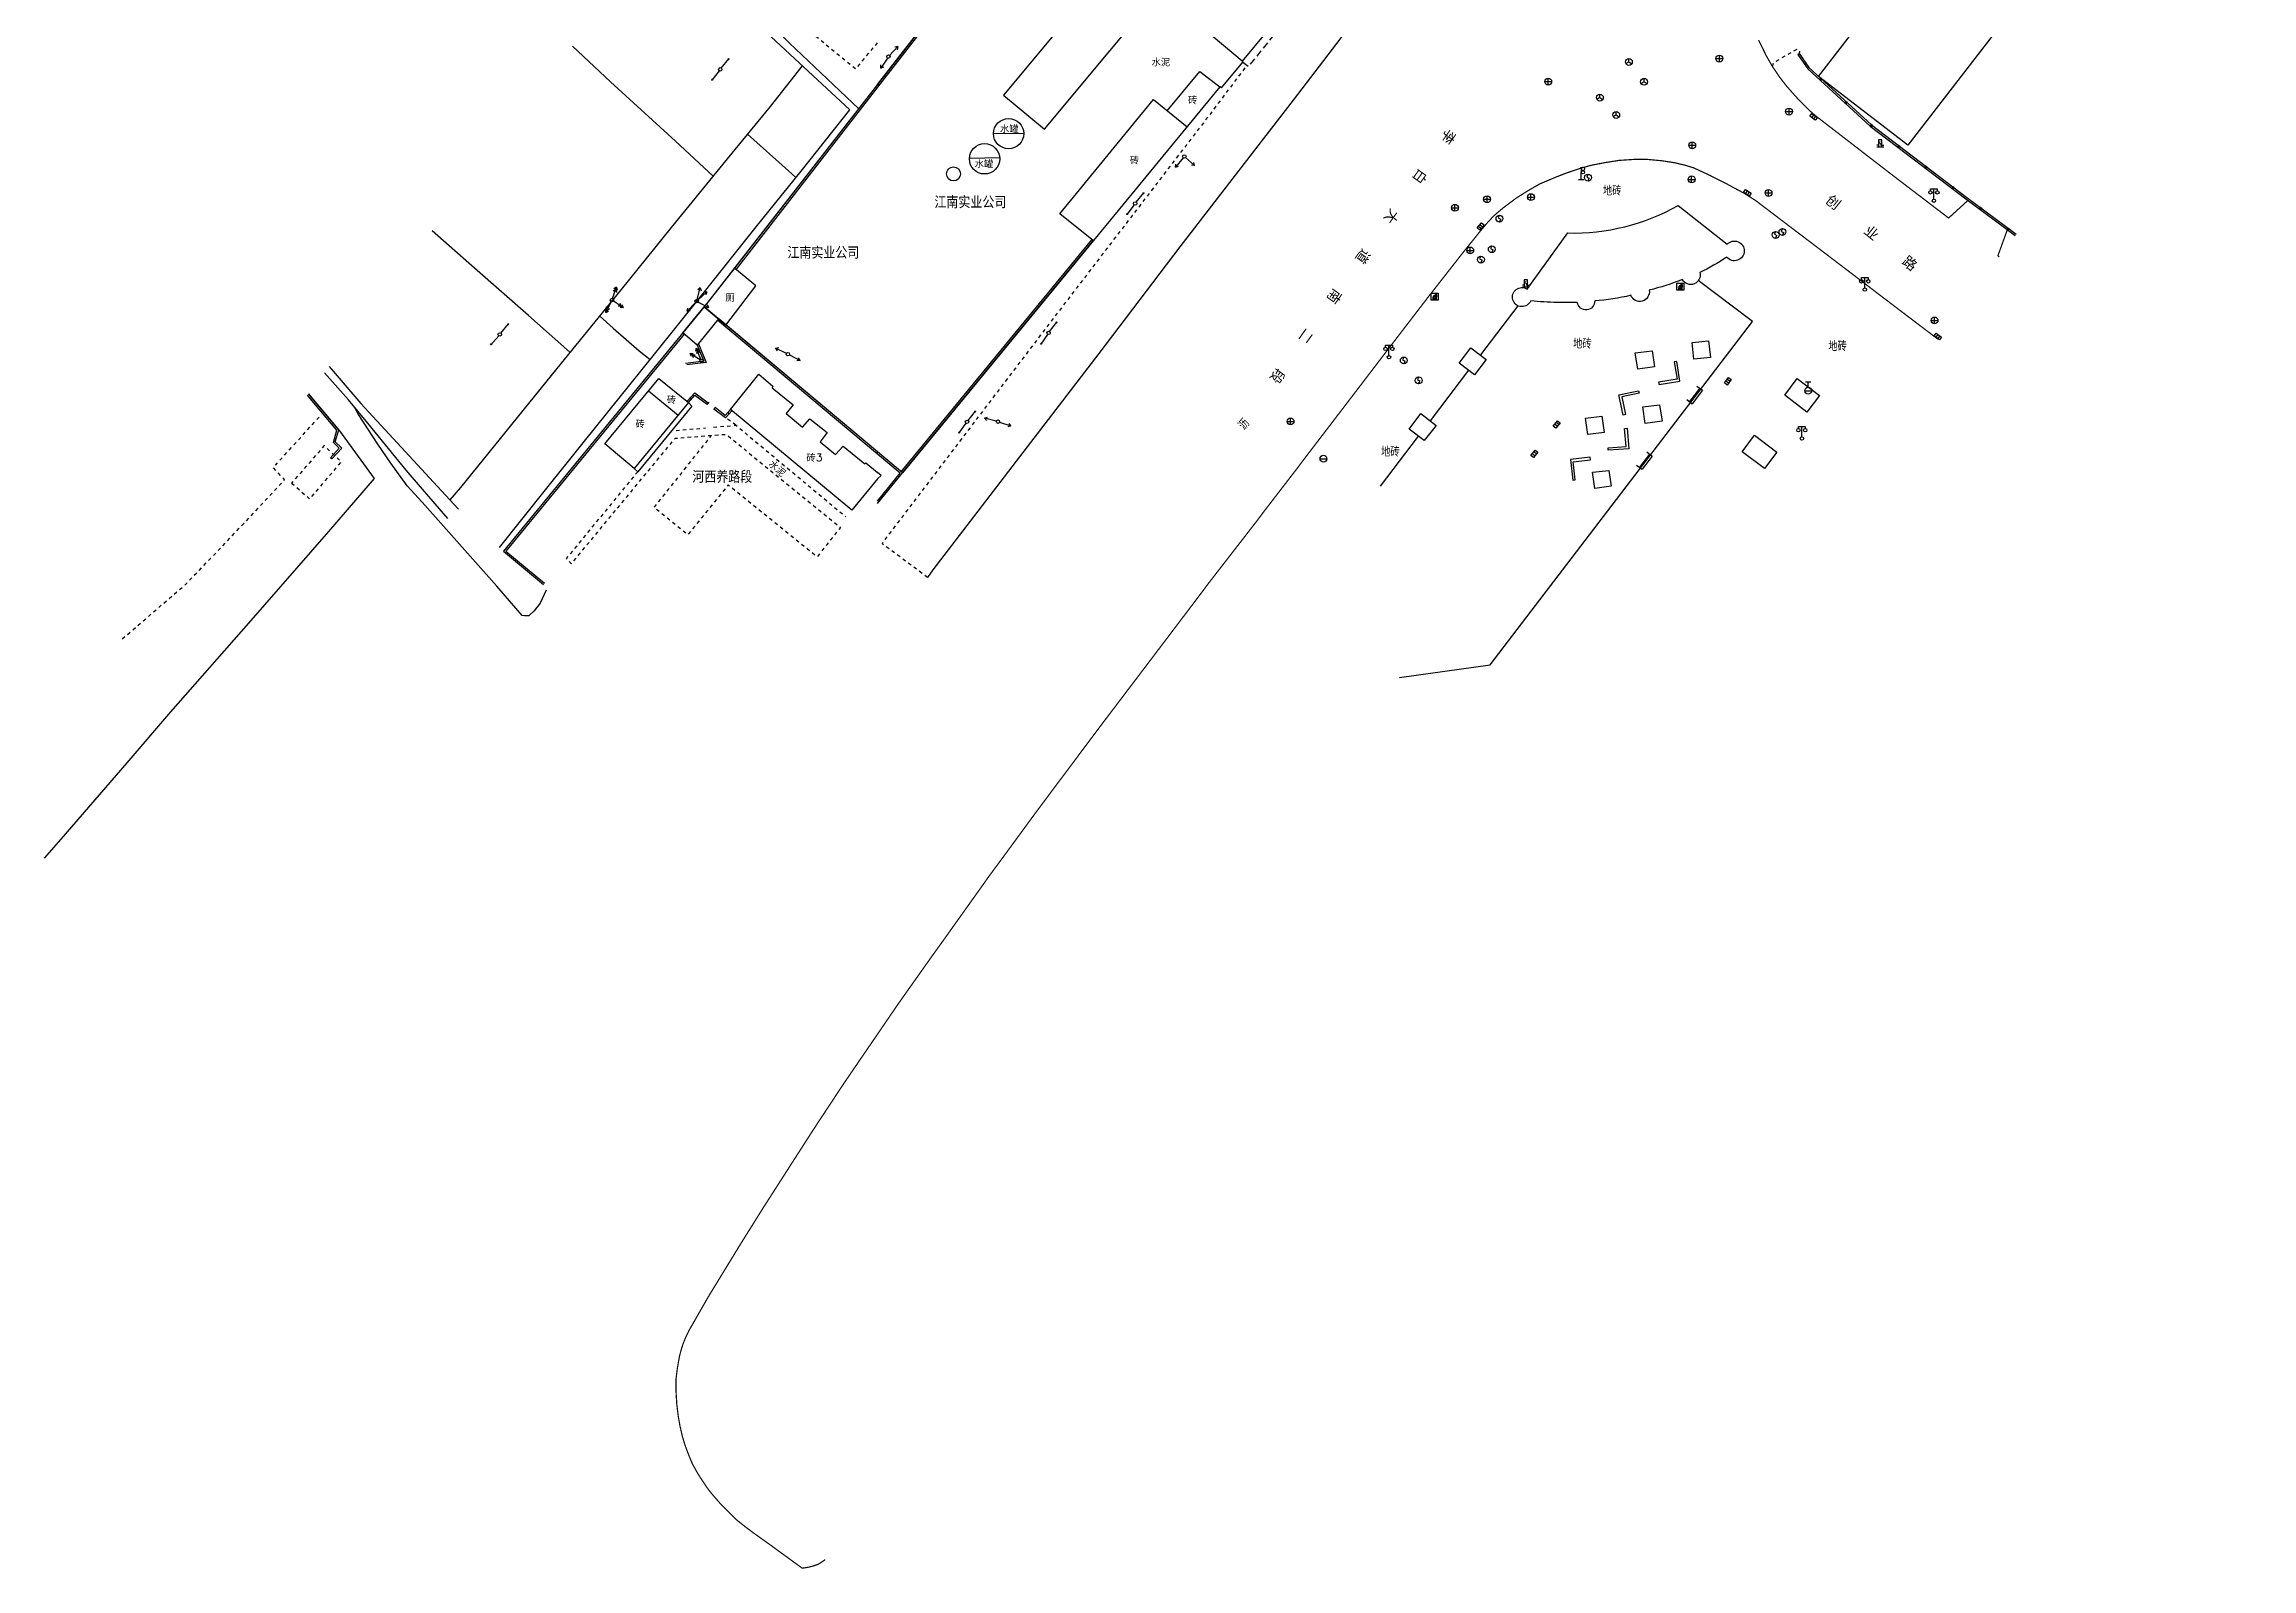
# Model space of a CAD drawing. Extents: x 5235 to 6165, y 11896 to 12757.
# Drawn here: x 5378.5 to 5700.4, y 11896.4 to 12118.7 of the extents above; entities that cross this region are included whole.
import ezdxf
from ezdxf.enums import TextEntityAlignment as Align

# ---------------------------------------------------------------- set-up
doc = ezdxf.new("R2010")
doc.units = 0
doc.header["$LTSCALE"] = 0.5
doc.linetypes.add('X5', pattern=[3, 2, -1])
doc.linetypes.add('X6', pattern=[2, 1, -1])
doc.layers.get('0').update_dxf_attribs({"linetype": 'CONTINUOUS'})
for name, color, linetype in [('COMPONENT', 4, 'CONTINUOUS'), ('DLDW', 11, 'CONTINUOUS'), ('DLSS', 4, 'CONTINUOUS'), ('DMTZ', 3, 'CONTINUOUS'), ('GXYZ', 2, 'CONTINUOUS'), ('JMD', 6, 'CONTINUOUS'), ('SXSS', 5, 'CONTINUOUS'), ('ZJ', 7, 'CONTINUOUS')]:
    doc.layers.add(name, color=color, linetype=linetype)
doc.styles.add('HZ', font='rs.shx', dxfattribs={"width": 0.8, "bigfont": 'hztxt.shx'})
doc.styles.add('竖等线体', font='simhei.ttf', dxfattribs={"width": 0.8})
doc.styles.add('等线体', font='simhei.ttf')
doc.linetypes.add('10422', pattern='A,2,[150,AAA.SHX,S=1,R=0,X=0,Y=1],2,[177,AAA.SHX,S=1,R=0,X=0,Y=0.8],1e-09', length=4)
doc.linetypes.add('G677', pattern='A,10,[241,XYH_TOWN.SHX,S=0.5,R=0,X=0,Y=-0.5],0', length=10)

# ---------------------------------------------------------------- blocks, each defined once
blk = doc.blocks.new('gc041')
for p, q in [((-1, 0.5), (1, 0.5)), ((-1, -0.5), (-1, 0.5)), ((-0.33, 0.5), (-0.33, -0.5)), ((0.33, 0.5), (0.33, -0.5)), ((1, 0.5), (1, -0.5)), ((1, -0.5), (-1, -0.5))]:
    blk.add_line(p, q)
blk = doc.blocks.new('gc043')
for p, q in [((-1, 0), (1, 0)), ((0, -1), (0, 1))]:
    blk.add_line(p, q)
blk.add_circle((0, 0), 1)
blk = doc.blocks.new('gc050')
for p, q in [((0, 1), (-0.38, 0.18)), ((-0.38, 0.18), (0.38, -0.18)), ((0, -1), (0.38, -0.18))]:
    blk.add_line(p, q)
blk.add_circle((0, 0), 1)
blk = doc.blocks.new('A$C28A84825')
at = {"linetype": 'Continuous', "const_width": 0.2, "flags": 128}
blk.add_lwpolyline([(0.33, 1.43), (0.13, 0.73), (0.53, 0.73), (0.33, 0.03)], dxfattribs=at)
blk = doc.blocks.new('gc314')
for p, q in [((-0.5, 0.5), (-1, 0.5)), ((-1, 0), (1, 0)), ((0.5, 0), (0.5, 0.5)), ((0.5, 0.5), (1, 0.5))]:
    blk.add_line(p, q)
blk.add_lwpolyline([(-0.5, 0), (0.5, 0), (0.5, 2), (-0.5, 2)], close=True)
blk.add_blockref('A$C28A84825', (-0.33, 0.27))
blk = doc.blocks.new('gc048')
for q in [(-0.87, -0.5), (0, 1), (0.87, -0.5)]:
    blk.add_line((0, 0), q)
blk.add_circle((0, 0), 1)
blk = doc.blocks.new('gc299')
for points in [[(-0.8, 0), (0, 0), (0.8, 0)], [(0, 3.1), (0, 3.6)], [(0, 3.1), (0, 2.1)], [(0, 1.6), (0, 2.1)], [(0, 0), (0, 1.6)]]:
    blk.add_lwpolyline(points)
for centre in [(0.5, 3.1), (0.5, 2.1)]:
    blk.add_circle(centre, 0.5)
blk = doc.blocks.new('gcbj0305')
for points in [[(-1.01, 1.01), (1.01, 1.01), (1.01, -1.01), (-1.01, -1.01)], [(-0.47, 0.01), (-0.39, -0.06), (-0.31, 0.01), (-0.39, 0.09)], [(0.13, 0.3), (0.13, -0.79), (0.15, -0.85), (0.24, -0.85), (0.28, -0.8), (0.28, -0.15), (0.33, -0.15), (0.33, -0.8), (0.36, -0.85), (0.44, -0.85), (0.49, -0.8), (0.49, 0.3), (0.52, 0.3), (0.52, -0.11), (0.55, -0.14), (0.6, -0.14), (0.64, -0.09), (0.64, 0.43), (0.53, 0.54), (0.14, 0.54), (0.03, 0.45), (-0.06, 0.26), (-0.33, 0.26), (-0.36, 0.24), (-0.36, 0.18), (-0.34, 0.15), (-0.01, 0.14), (0.11, 0.31)], [(-0.4, -0.13), (-0.31, -0.2), (-0.25, -0.13), (-0.33, -0.06)], [(-0.4, -0.25), (-0.3, -0.25), (-0.3, -0.35), (-0.4, -0.35)]]:
    blk.add_lwpolyline(points, close=True)
blk.add_lwpolyline([(-0.6, -0.18), (-0.47, -0.82), (-0.21, -0.82), (-0.09, -0.16)])
blk.add_circle((0.3, 0.72), 0.128)
blk = doc.blocks.new('GC097')
for p, q in [((-1, 2.92), (-1, 3.52)), ((-1, 3.52), (1, 3.52)), ((0, 0.52), (0, 3.52)), ((1, 3.52), (1, 2.92))]:
    blk.add_line(p, q)
for centre in [(-1, 2.42), (0.01, 0), (1, 2.42)]:
    blk.add_circle(centre, 0.5)
blk = doc.blocks.new('GC042')
blk.add_line((-1, 0), (1, 0))
blk.add_circle((0, 0), 1)
blk = doc.blocks.new('GC133')
for p, q in [((-0.81, 2.59), (0.79, 2.59)), ((-0.01, 0.99), (-0.01, 2.59)), ((-1.01, -0.01), (0.99, -0.01))]:
    blk.add_line(p, q)
blk.add_circle((-0.01, -0.01), 1)
blk = doc.blocks.new('gc002')
at = {"linetype": 'Continuous'}
blk.add_hatch(color=256, dxfattribs=at).paths.add_polyline_path([(0.5, 0.5), (-0.5, 0.5), (-0.5, -0.5), (0.5, -0.5)])
blk.add_lwpolyline([(-0.5, -0.5), (0.5, -0.5), (0.5, 0.5), (-0.5, 0.5), (-0.5, -0.5)])
blk = doc.blocks.new('G603')
for p, q in [((0.5, 0), (4, 0)), ((4, 0), (3.24, -0.5)), ((4, 0), (3.27, 0.5))]:
    blk.add_line(p, q)
blk.add_circle((0, 0), 0.5)
blk = doc.blocks.new('G601')
for p, q in [((0.5, 0), (4, 0)), ((3.28, -0.02), (2.55, 0.48)), ((4, 0), (3.24, -0.5)), ((4, 0), (3.27, 0.5)), ((3.28, -0.02), (2.51, -0.51))]:
    blk.add_line(p, q)
blk.add_circle((0, 0), 0.5)
blk = doc.blocks.new('G611')
h = blk.add_hatch(color=256)
edge = h.paths.add_edge_path()
edge.add_arc((3.85, 0), 0.15, 0, 360)
blk.add_line((0.5, 0), (4, 0))
for centre, radius in [((0, 0), 0.5), ((3.85, 0), 0.15)]:
    blk.add_circle(centre, radius)

msp = doc.modelspace()

# ---------------------------------------------------------------- linework, layer by layer
at = {"flags": 128}
for points in [[(5476.04, 12099.41), (5470.53, 12104.5), (5461.08, 12113.15), (5455.53, 12118.35)], [(5489.03, 12115.51), (5484.36, 12109.58), (5478.09, 12101.93), (5469.93, 12091.93), (5462.62, 12082.89), (5453.22, 12071.39), (5439.18, 12054.05), (5437.66, 12052.23)], [(5481.05, 12105.54), (5487.01, 12100.19), (5488.11, 12099.24)], [(5516.91, 12105.61), (5521.32, 12105.69)], [(5513.4, 12102.02), (5517.81, 12102.11)], [(5455.14, 12073.74), (5449.13, 12079.08), (5441.25, 12086), (5435.07, 12091.43)], [(5459.48, 12079.04), (5461.48, 12077.25), (5465.24, 12073.97), (5466.86, 12072.68)]]:
    msp.add_lwpolyline(points, dxfattribs=at)
for centre, radius in [((5519.12, 12105.61), 2.21), ((5515.61, 12101.94), 2.21), ((5511.08, 12099.74), 1.02)]:
    msp.add_circle(centre, radius)
at = {"layer": 'DLDW', "linetype": 'Continuous'}
for p, q in [((5618.01, 12066.85), (5618.8, 12066.25)), ((5619.5, 12068.81), (5620.3, 12068.21)), ((5610.7, 12057.29), (5611.5, 12056.69)), ((5612.17, 12059.22), (5612.97, 12058.61))]:
    msp.add_line(p, q, dxfattribs=at)
at = {"layer": 'DLDW', "linetype": 'Continuous', "flags": 128}
for points in [[(5619.9, 12068.51), (5618.4, 12066.55)], [(5620.3, 12068.21), (5618.8, 12066.25)], [(5612.57, 12058.91), (5611.1, 12056.99)], [(5612.97, 12058.61), (5611.5, 12056.69)]]:
    msp.add_lwpolyline(points, dxfattribs=at)
at = {"layer": 'DLSS', "flags": 128}
for points in [[(5567.62, 12141.64), (5573.57, 12136.74), (5576.55, 12134.3), (5576.86, 12133.68), (5577.04, 12133.28), (5577, 12132.39), (5576.6, 12131.55), (5570.1, 12122.86), (5560.62, 12110.48), (5554.29, 12102.33), (5544.1, 12089.09), (5532.29, 12073.55), (5520.71, 12058.49), (5508.06, 12042.01), (5507.3, 12040.92)], [(5550.14, 12112.28), (5553.26, 12116.02)], [(5437.34, 12049.52), (5433.35, 12054.11), (5431.25, 12056.57), (5425.7, 12063.41), (5422.85, 12066.82), (5419.35, 12070.75)], [(5417.02, 12067.68), (5417.22, 12067.45), (5421.56, 12062.3), (5426.6, 12055.32), (5419.93, 12047.6), (5408.29, 12034.25), (5396.92, 12021.33), (5390.55, 12013.91), (5380.93, 12002.77), (5378.48, 12000)], [(5451.71, 12039.05), (5450.81, 12037.15), (5449.93, 12036.05), (5449.26, 12035.44), (5449.16, 12035.34), (5448.84, 12035.31), (5448.51, 12035.31), (5448.19, 12035.37), (5444.47, 12039.67), (5433.6, 12051.89), (5431.41, 12054.28), (5429.04, 12057.56), (5427.16, 12060.37), (5424.34, 12064.65), (5423.73, 12065.75)]]:
    msp.add_lwpolyline(points, dxfattribs=at)
at = {"layer": 'DLSS', "linetype": 'X6', "flags": 128}
for points in [[(5500, 12130.17), (5495.05, 12124.1), (5490.38, 12127.73), (5486.71, 12123.33), (5496.84, 12115.07), (5500, 12118.84)], [(5630.49, 12115.41), (5630.68, 12115.91), (5630.83, 12116.05), (5633.89, 12117.84), (5634.11, 12117.91), (5634.16, 12117.93), (5634.45, 12117.61), (5634.41, 12117.3)], [(5507.3, 12040.92), (5500.67, 12045.85), (5526.12, 12079.26), (5548.19, 12108), (5553.83, 12115.48)], [(5475.4, 12066.47), (5475.13, 12066.11)], [(5476.36, 12065.75), (5476.09, 12065.4)], [(5389.88, 12031.98), (5390.98, 12032.91), (5399.08, 12039.89), (5405, 12046.02), (5412.36, 12053.89), (5413.52, 12055.18), (5411.9, 12056.94), (5418.93, 12064.68)], [(5470.63, 12062.35), (5474.94, 12062.72)], [(5476.09, 12062.82), (5479.36, 12063.1), (5495.4, 12049.76)], [(5479.36, 12063.1), (5477.83, 12064.2)], [(5465.04, 12056.34), (5454.62, 12043.69), (5455.38, 12042.93), (5470.53, 12061.22), (5477.91, 12061.79), (5494.59, 12048.22), (5491.2, 12043.92), (5478.23, 12054.4), (5472.33, 12047.13), (5467.43, 12051.12), (5475.81, 12061.62)]]:
    msp.add_lwpolyline(points, dxfattribs=at)
at = {"layer": 'DLSS', "linetype": 'Continuous', "const_width": 0.175, "flags": 128}
for points in [[(5628.47, 12119.24), (5629.64, 12116.89), (5630.49, 12115.41), (5631.54, 12113.86), (5632.55, 12112.55), (5633.94, 12110.98), (5634.9, 12109.97), (5636, 12108.9), (5636.68, 12108.3), (5648.29, 12099.34), (5656.19, 12093.31), (5659, 12095.87)], [(5492.38, 11897.76), (5491.76, 11897.34), (5491.29, 11897.05), (5490.6, 11896.82), (5489.89, 11896.64), (5489.02, 11896.51), (5484.11, 11900.09), (5481.68, 11901.82), (5480.66, 11902.59), (5479.34, 11903.65), (5478.23, 11904.75), (5477.13, 11905.87), (5475.78, 11907.42), (5475.16, 11908.24), (5474.71, 11908.9), (5473.89, 11910.15), (5473.06, 11911.61), (5472.48, 11912.98), (5471.93, 11914.45), (5471.51, 11915.87), (5471.18, 11917.33), (5470.95, 11918.65), (5470.74, 11920.36), (5470.61, 11922.47), (5470.63, 11924.16), (5470.83, 11925.73), (5471.13, 11927.42), (5471.38, 11928.37), (5471.65, 11929.22), (5472.07, 11930.23), (5472.51, 11931.15), (5475.4, 11936.19), (5480.01, 11943.72), (5483.31, 11949), (5490.59, 11960.34), (5495, 11967.03), (5502.98, 11978.7), (5508.18, 11986.05), (5509.64, 11988.07), (5512.51, 11992.1), (5516.43, 11997.6), (5518.09, 11999.84), (5523.24, 12006.87), (5532.45, 12019.18), (5540.69, 12030.04), (5547.54, 12039.08), (5548.12, 12039.87), (5555.34, 12049.18), (5556.42, 12050.62), (5561.28, 12056.93), (5562.17, 12058.12), (5568.93, 12066.95), (5574.11, 12073.73), (5580.37, 12081.88), (5584.95, 12087.73), (5587.91, 12091.42), (5588.86, 12092.54), (5589.87, 12093.63), (5591.29, 12094.83), (5593.1, 12096.19), (5594.95, 12097.35), (5596.55, 12098.27), (5598.65, 12099.16), (5600.29, 12099.81), (5602.37, 12100.52), (5604.12, 12101.01), (5606.17, 12101.4), (5608.13, 12101.71), (5610.38, 12101.86), (5612.19, 12101.86), (5614.37, 12101.66), (5616.23, 12101.37), (5617.75, 12101.01), (5618.97, 12100.64), (5621.32, 12099.56), (5623.73, 12098.34), (5626.39, 12096.91), (5628.02, 12095.88), (5631.34, 12093.36), (5637.73, 12088.51), (5647.32, 12081.2), (5654.43, 12075.8), (5654.62, 12075.65)], [(5664.75, 12091.6), (5663.38, 12087.81), (5663.58, 12087.66)]]:
    msp.add_lwpolyline(points, dxfattribs=at)
at = {"layer": 'DLSS', "linetype": 'X6', "flags": 128}
msp.add_lwpolyline([(5414.57, 12054.68), (5417.22, 12052.35), (5421.82, 12057.77), (5419.33, 12060.13)], close=True, dxfattribs=at)
at = {"layer": 'DMTZ', "linetype": '10422', "flags": 128}
for points in [[(5497.29, 12109.25), (5487.12, 12118.84), (5481, 12124.8)], [(5576.13, 12026.35), (5589.33, 12028.19), (5627.57, 12078.25), (5619.68, 12084.19)], [(5593.38, 12080.53), (5587.91, 12073.36)], [(5586.2, 12071.12), (5580.57, 12063.75)], [(5472.42, 12066.43), (5472.93, 12065.9), (5465.04, 12056.34), (5464.54, 12056.78)], [(5578.86, 12061.52), (5573.31, 12054.25)]]:
    msp.add_lwpolyline(points, dxfattribs=at)
msp.add_lwpolyline([(5594.74, 12082.94), (5600.65, 12091.13, 0.133984), (5616.76, 12095.13), (5623.89, 12089.49, -2.684998), (5623.84, 12087.61), (5623.84, 12087.61, -0.033524), (5619.9, 12085.36, -0.891044), (5617.37, 12084.33, -0.029982), (5612.53, 12082.79, -0.905682), (5609.85, 12082.05, -0.046107), (5604.59, 12081.24, -0.940094), (5602.05, 12081), (5599.1, 12081, -0.024499), (5595.26, 12081.26), (5595.26, 12081.26), (5595.26, 12081.26, -2.804106)], format="xyb", close=True, dxfattribs=at)
for points in [[(5621.17, 12075.42), (5621.48, 12073), (5619.06, 12072.72), (5618.78, 12075.15)], [(5586.53, 12074.41), (5588.78, 12072.69), (5587.06, 12070.47), (5584.83, 12072.16)], [(5612.98, 12073.94), (5613.3, 12071.61), (5610.89, 12071.27), (5610.47, 12073.67)], [(5634.11, 12069.91), (5637.35, 12067.43), (5635.54, 12065.03), (5632.29, 12067.49)], [(5614.03, 12066.09), (5614.4, 12063.69), (5611.96, 12063.37), (5611.58, 12065.8)], [(5579.21, 12064.8), (5581.45, 12063.07), (5579.74, 12060.86), (5577.51, 12062.54)], [(5603.22, 12064.13), (5605.63, 12064.45), (5605.95, 12062.05), (5603.56, 12061.78)], [(5627.89, 12061.67), (5631.12, 12059.19), (5629.32, 12056.8), (5626.07, 12059.25)], [(5604.24, 12056.25), (5606.66, 12056.53), (5606.96, 12054.22), (5604.61, 12053.89)]]:
    msp.add_lwpolyline(points, close=True, dxfattribs=at)
at = {"layer": 'JMD'}
for p, q in [((5500, 12112.77), (5500.2, 12112.62)), ((5531.47, 12089.98, 520.84), (5531.27, 12090.14, 520.84)), ((5479.17, 12086), (5479.37, 12085.85)), ((5479.17, 12086), (5479.37, 12085.85)), ((5476.84, 12078.6), (5476.66, 12078.42)), ((5471.63, 12076.56), (5471.83, 12076.4)), ((5473.72, 12074.77), (5473.95, 12074.87)), ((5472.42, 12066.43), (5472.23, 12066.6)), ((5472.82, 12066.88), (5472.63, 12067.04)), ((5475.18, 12066.17), (5475.33, 12066.37)), ((5476.31, 12065.67), (5476.16, 12065.47)), ((5478.16, 12064.94), (5478.34, 12064.77)), ((5478.56, 12065.38), (5478.74, 12065.21)), ((5420.45, 12058.19), (5420.26, 12058.36)), ((5500, 12059.24), (5499.84, 12059.05))]:
    msp.add_line(p, q, dxfattribs=at)
at = {"layer": 'JMD', "linetype": 'Continuous', "flags": 128}
for points in [[(5650.22, 12103.92), (5637.24, 12113.95), (5687.46, 12178.92), (5700.41, 12168.85)], [(5616.59, 12069.83), (5613.91, 12069.4), (5613.97, 12069.03), (5617.01, 12069.52), (5616.55, 12072.42), (5616.18, 12072.36)], [(5611.06, 12067.76), (5608.55, 12067.24), (5609.07, 12064.65), (5608.71, 12064.58), (5608.11, 12067.53), (5610.99, 12068.12)], [(5606.53, 12059.81), (5609.16, 12060.03), (5608.95, 12062.63), (5609.31, 12062.66), (5609.55, 12059.69), (5606.56, 12059.45)], [(5601.75, 12055.16), (5601.45, 12057.77), (5603.95, 12058.07), (5603.91, 12058.43), (5601.04, 12058.1), (5601.38, 12055.12)]]:
    msp.add_lwpolyline(points, close=True, dxfattribs=at)
at = {"layer": 'JMD', "flags": 128}
for points in [[(5543.67, 12141.02), (5543.98, 12141.36), (5531.2, 12152.83), (5500, 12112.77)], [(5500, 12112.77), (5531.2, 12152.83)], [(5553.17, 12116.17), (5548.93, 12119.71), (5556.74, 12129.34)], [(5560.94, 12125.58), (5553.17, 12116.17)], [(5542.26, 12108.95), (5547.02, 12114.69), (5549.91, 12112.41)], [(5553.17, 12116.17), (5553.26, 12116.02)], [(5500, 12112.77), (5474.75, 12080.35)], [(5500, 12112.77), (5479.17, 12086)], [(5549.91, 12112.41), (5503.65, 12056.15)], [(5550.14, 12112.28), (5549.91, 12112.41)], [(5531.48, 12089.97), (5526.6, 12093.91), (5540.25, 12110.59), (5545.16, 12106.58)], [(5474.75, 12080.35), (5445.46, 12044.73)], [(5500, 12059.24), (5474.75, 12080.35)], [(5500, 12059.24), (5476.84, 12078.6)], [(5471.63, 12076.56), (5445.46, 12044.73), (5451.28, 12039.88)], [(5500, 12059.24), (5476.89, 12078.56)], [(5473.72, 12074.77), (5474.66, 12072.47), (5472, 12072.11)], [(5478.56, 12065.38), (5482.72, 12070.54), (5484.76, 12068.81), (5484.66, 12068.55), (5487.7, 12066.08), (5486.7, 12064.84), (5489.07, 12062.82), (5490.15, 12064.05), (5492.68, 12062.07), (5491.62, 12060.7), (5493.89, 12058.84), (5494.98, 12060.08), (5498.16, 12057.5), (5498.29, 12057.61), (5500, 12056.21)], [(5420.45, 12058.19), (5421.87, 12059.76), (5420.94, 12060.67), (5421.44, 12062.44), (5417.22, 12067.45), (5417.02, 12067.68)], [(5466.63, 12068.14), (5470.92, 12064.59)], [(5472.42, 12066.43), (5473.38, 12067.51), (5475.18, 12066.17)], [(5478.56, 12065.38), (5477.79, 12064.54), (5476.31, 12065.67)], [(5500, 12055.28), (5496.27, 12050.74), (5478.56, 12065.38)], [(5500, 12051.69), (5503.65, 12056.15), (5500, 12059.24)], [(5503.65, 12056.15), (5500, 12059.24)], [(5500, 12055.28), (5500.52, 12055.78), (5500, 12056.21)], [(5500, 12051.69), (5503.65, 12056.15)]]:
    msp.add_lwpolyline(points, dxfattribs=at)
at = {"layer": 'JMD', "linetype": 'G677', "flags": 128}
for points in [[(5543.49, 12141.19), (5543.63, 12141.35), (5531.23, 12152.47), (5500, 12112.37)], [(5500, 12112.37), (5479.37, 12085.85)], [(5471.83, 12076.4), (5445.81, 12044.76), (5451.44, 12040.07)], [(5500, 12058.91), (5476.66, 12078.42)], [(5473.9, 12074.99), (5475.01, 12072.27), (5472.19, 12071.89)], [(5420.26, 12058.36), (5421.52, 12059.75), (5420.66, 12060.59), (5421.16, 12062.38), (5417.02, 12067.29), (5416.87, 12067.48)], [(5472.23, 12066.6), (5473.35, 12067.85), (5475.33, 12066.37)], [(5478.74, 12065.21), (5477.83, 12064.2), (5476.16, 12065.47)], [(5500, 12052.06), (5503.29, 12056.11), (5500, 12058.91)]]:
    msp.add_lwpolyline(points, dxfattribs=at)
at = {"layer": 'JMD', "flags": 128}
for points in [[(5518.38, 12111.2), (5524.33, 12106.25), (5543.14, 12128.86), (5537.15, 12133.77)], [(5474.75, 12080.35), (5477.9, 12077.71), (5482.25, 12083.45), (5479.17, 12086)], [(5474.75, 12080.35), (5476.84, 12078.6), (5473.72, 12074.77), (5471.63, 12076.56)], [(5468.1, 12069.93), (5472.42, 12066.43), (5464.54, 12056.78), (5460.25, 12060.38)]]:
    msp.add_lwpolyline(points, close=True, dxfattribs=at)
at = {"layer": 'JMD', "linetype": 'X5', "flags": 128}
msp.add_lwpolyline([(5553.26, 12116.02), (5554.14, 12115.39), (5561.77, 12124.89), (5560.94, 12125.58)], dxfattribs=at)
at = {"layer": 'JMD', "linetype": 'Continuous', "flags": 128}
msp.add_lwpolyline([(5634.2, 12117.16), (5634.41, 12117.3), (5635.83, 12115.24), (5644.93, 12106.9), (5658.86, 12096.29), (5664.47, 12092.13), (5666.03, 12090.94)], dxfattribs=at)
at = {"layer": 'JMD', "color": 7, "linetype": 'Continuous', "flags": 128}
msp.add_lwpolyline([(5634.2, 12117.16), (5635.64, 12115.08), (5644.77, 12106.71), (5658.71, 12096.09), (5664.32, 12091.93), (5665.88, 12090.74)], dxfattribs=at)
at = {"layer": 'JMD', "linetype": 'G677', "elevation": 520.84, "flags": 128}
msp.add_lwpolyline([(5503.46, 12056.31), (5531.27, 12090.14)], dxfattribs=at)
at = {"layer": 'JMD', "elevation": 520.84, "flags": 128}
msp.add_lwpolyline([(5503.65, 12056.15), (5531.47, 12089.98)], dxfattribs=at)
at = {"layer": 'SXSS', "flags": 128}
for points in [[(5444.87, 12045.28), (5451.22, 12053.21), (5457.28, 12060.79), (5467.31, 12073.24), (5474.59, 12082.3), (5482.32, 12092.01), (5488.85, 12100.16), (5495.97, 12109.06), (5482.52, 12121.55), (5470.52, 12132.58), (5468.06, 12134.84)], [(5420.03, 12071.65), (5424.64, 12066.26), (5434.67, 12055.45), (5438.22, 12051.61), (5438.88, 12050.88)]]:
    msp.add_lwpolyline(points, dxfattribs=at)

# ---------------------------------------------------------------- block references
at = {"layer": 'COMPONENT', "linetype": 'Continuous', "xscale": 0.5, "yscale": 0.5}
for p in [(5581.25, 12081.86), (5617.07, 12083.32)]:
    msp.add_blockref('gcbj0305', p, dxfattribs=at)
at = {"layer": 'DLDW', "linetype": 'Continuous'}
for p, xscale, yscale in [((5654.04, 12095.83), 0.5, 0.5), ((5643.97, 12082.88), 0.5, 0.5), ((5574.58, 12073.02), 0.5, 0.5), ((5634.79, 12061.18, 521.77), 0.5000000000004251, 0.5000000000004251)]:
    msp.add_blockref('GC097', p, dxfattribs=dict(at, xscale=xscale, yscale=yscale))
at = {"layer": 'DLSS', "linetype": 'Continuous', "xscale": 0.5, "yscale": 0.5}
msp.add_blockref('gc299', (5602.61, 12098.93), dxfattribs=at)
at = {"layer": 'GXYZ'}
for name, p, xscale, yscale, zscale, rotation in [('G603', (5501.59, 12116.84), 0.4999999999999999, 0.4999999999999999, 0.4999999999999999, 46.51123482440864), ('G611', (5477.07, 12114.98), 0.4999999999999998, 0.4999999999999998, 0.4999999999999998, 231.8967032082305), ('G611', (5477.07, 12114.98), 0.5, 0.5, 0.5, 50.49659418642087), ('G603', (5501.59, 12116.84), 0.5, 0.5, 0.5, 236.9423999566759), ('G603', (5544.74, 12102.28), 0.4999999999999997, 0.4999999999999997, 0.4999999999999997, 230.8198688767467), ('G603', (5544.74, 12102.28), 0.5, 0.5, 0.5, 318.5691048129647), ('G611', (5537.57, 12095.43), 0.5, 0.5, 0.5, 233.09468260568), ('G611', (5537.57, 12095.43), 0.5, 0.5, 0.5, 50.71835525053709), ('G601', (5461.28, 12081.36), 0.5, 0.5, 0.5, 71.0102107549953), ('G603', (5473.63, 12081.18), 0.5, 0.5, 0.5, 42.67798330680993), ('G603', (5473.63, 12081.18), 0.4999999999999999, 0.4999999999999999, 0.4999999999999999, 75.67009938040792), ('G601', (5461.28, 12081.36), 0.4999999999999997, 0.4999999999999997, 0.4999999999999997, 243.8612312153376), ('G601', (5461.28, 12081.36), 0.5, 0.5, 0.5, 326.6978224066099), ('G603', (5473.63, 12081.18), 0.5, 0.5, 0.5, 226.049514637169), ('G603', (5473.63, 12081.18), 0.4999999999999999, 0.4999999999999999, 0.4999999999999999, 333.6669591076504), ('G611', (5444.93, 12076.35), 0.5, 0.5, 0.5, 228.7002230324337), ('G611', (5444.93, 12076.35), 0.5, 0.5, 0.5, 50.08630027475431), ('G611', (5524.95, 12076.56), 0.5, 0.5, 0.5, 235.1613964184107), ('G611', (5524.95, 12076.56), 0.5, 0.5, 0.5, 52.72954621441434), ('G601', (5474.35, 12072.51), 0.5, 0.5, 0.5, 148.179244050055), ('G601', (5474.35, 12072.51), 0.5, 0.5, 0.5, 113.40821905053), ('G603', (5486.94, 12073.47), 0.4999999999999997, 0.4999999999999997, 0.4999999999999997, 153.4602039068436), ('G603', (5486.94, 12073.47), 0.4999999999999997, 0.4999999999999997, 0.4999999999999997, 332.3800582387497), ('G611', (5513.05, 12063.59), 0.4999999999999998, 0.4999999999999998, 0.4999999999999998, 233.3433380976228), ('G611', (5513.05, 12063.59), 0.5, 0.5, 0.5, 51.70006093110434), ('G603', (5517.56, 12063.63), 0.4999999999999997, 0.4999999999999997, 0.4999999999999997, 165.3417862479738), ('G603', (5517.56, 12063.63), 0.5, 0.5, 0.5, 341.9384939428433)]:
    msp.add_blockref(name, p, dxfattribs=dict(at, xscale=xscale, yscale=yscale, zscale=zscale, rotation=rotation))
at = {"layer": 'GXYZ', "linetype": 'Continuous'}
for name, p, xscale, yscale in [('gc048', (5609.57, 12116.06), 0.5, 0.5), ('gc043', (5622.77, 12116.55), 0.5, 0.5), ('gc043', (5597.8, 12113.19), 0.5, 0.5), ('gc048', (5605.34, 12110.86), 0.5, 0.5), ('gc048', (5611.78, 12113.17), 0.5, 0.5), ('gc048', (5607.72, 12108.33), 0.5, 0.5), ('gc043', (5632.92, 12108.82), 0.5, 0.5), ('gc043', (5618.8, 12103.91), 0.5, 0.5), ('gc314', (5646.22, 12103.7), 0.5, 0.5), ('gc050', (5603.61, 12099.2), 0.5, 0.5), ('gc043', (5618.72, 12098.95), 0.5, 0.5), ('gc043', (5584.2, 12094.8), 0.5, 0.5), ('gc043', (5588.89, 12096.05), 0.5, 0.5), ('gc043', (5595.29, 12096.36), 0.5, 0.5), ('gc043', (5629.93, 12096.97), 0.5, 0.5), ('gc050', (5590.7, 12093.23), 0.5, 0.5), ('gc050', (5631.96, 12091.28), 0.5, 0.5), ('gc043', (5586.43, 12088.58), 0.5, 0.5), ('gc050', (5589.58, 12088.77), 0.5, 0.5), ('gc050', (5630.97, 12090.85), 0.5, 0.5), ('gc050', (5587.99, 12087.25), 0.5, 0.5), ('gc314', (5594.55, 12083.28), 0.5, 0.5), ('gc043', (5654.14, 12078.38), 0.5, 0.5), ('gc050', (5576.75, 12072.55), 0.5, 0.5), ('gc050', (5578.91, 12069.65), 0.5, 0.5), ('GC133', (5635.72, 12068.14), 0.5000000000004251, 0.5000000000004251), ('gc043', (5560.23, 12063.66), 0.5, 0.5), ('GC042', (5565.03, 12058.23), 0.5, 0.5)]:
    msp.add_blockref(name, p, dxfattribs=dict(at, xscale=xscale, yscale=yscale))
for p, xscale, yscale, zscale, rotation in [((5636.5, 12108.06), 0.4999999999999999, 0.4999999999999999, 0.4999999999999999, 322.7575651331126), ((5626.84, 12096.99), 0.4999999999959295, 0.4999999999973213, 0.5, 327.7249052658047), ((5587.94, 12092.08), 0.4999999999999999, 0.4999999999999999, 0.4999999999999999, 49.93796536716539), ((5654.62, 12076.05), 0.5000000000000133, 0.5000000000000133, 0.5000000000000133, 322.7854629166775), ((5623.99, 12069.52, 521.02), 0.4999999999489092, 0.4999999999999704, 0.5, 232.8614680136715), ((5599.05, 12063.22, 521.1), 0.5000000000300849, 0.4999999999999704, 0.5, 232.041613473564), ((5595.78, 12058.94, 521.1), 0.4999999999886706, 0.4999999999999704, 0.5, 232.3441560545525)]:
    msp.add_blockref('gc041', p, dxfattribs=dict(at, xscale=xscale, yscale=yscale, zscale=zscale, rotation=rotation))
at = {"layer": 'JMD', "linetype": 'Continuous', "xscale": 0.25, "yscale": 0.25}
for p, rotation in [((5637.54, 12113.5), 317.4808128130617), ((5641.23, 12110.12), 317.4808128130617), ((5644.91, 12106.76), 322.6836475159263), ((5648.89, 12103.73), 322.6836475159263), ((5652.86, 12100.7), 322.6836475159263), ((5656.84, 12097.67), 322.6836475159263), ((5660.84, 12094.66), 323.4884812280717), ((5664.85, 12091.68), 322.670470979479)]:
    msp.add_blockref('gc002', p, dxfattribs=dict(at, rotation=rotation))

# ---------------------------------------------------------------- texts
at = {"layer": 'DLSS', "linetype": 'Continuous'}
for s, rotation, style, p in [('李     白     大     道     南     二     段', 234.4656, '竖等线体', (5570.82, 12087.69)), ('创     业     路', 321.3756, '等线体', (5644.98, 12091.2))]:
    msp.add_text(s, height=1.5, rotation=rotation, dxfattribs=dict(at, style=style)).set_placement(p, align=Align.MIDDLE)
at = {"layer": 'DLSS', "linetype": 'Continuous', "style": 'HZ', "width": 0.8}
msp.add_text('沥', height=1.25, rotation=48.8637, dxfattribs=at).set_placement((5553.39, 12063.31), align=Align.MIDDLE)
at = {"layer": 'DMTZ', "linetype": 'Continuous', "style": 'HZ', "width": 0.8}
for p in [(5607.14, 12097.38), (5602.79, 12075.08), (5640, 12074.71), (5574.78, 12059.32)]:
    msp.add_text('地砖', height=1.25, dxfattribs=at).set_placement(p, align=Align.MIDDLE)
at = {"layer": 'ZJ', "style": 'HZ'}
for s, height, p in [('水泥', 1, (5541.32, 12116.07)), ('砖', 1, (5545.96, 12110.55)), ('水罐', 1, (5519.22, 12106.35)), ('水罐', 1, (5515.53, 12101.25)), ('砖', 1, (5537.47, 12101.75)), ('江南实业公司', 1.75, (5513.55, 12095.7)), ('江南实业公司', 1.75, (5492.11, 12088.34)), ('厕', 1, (5478.49, 12081.73)), ('砖', 1, (5469.95, 12066.86)), ('砖', 1, (5465.4, 12063.33)), ('河西养路段', 1.75, (5477.37, 12055.67)), ('砖', 1, (5490.3, 12058.41)), ('3', 1.1, (5491.5, 12058.41))]:
    msp.add_text(s, height=height, dxfattribs=at).set_placement(p, align=Align.MIDDLE)
msp.add_text('水泥', height=1, rotation=318.2117, dxfattribs=at).set_placement((5485.41, 12056.84), align=Align.MIDDLE)

doc.saveas('drawing.dxf')
